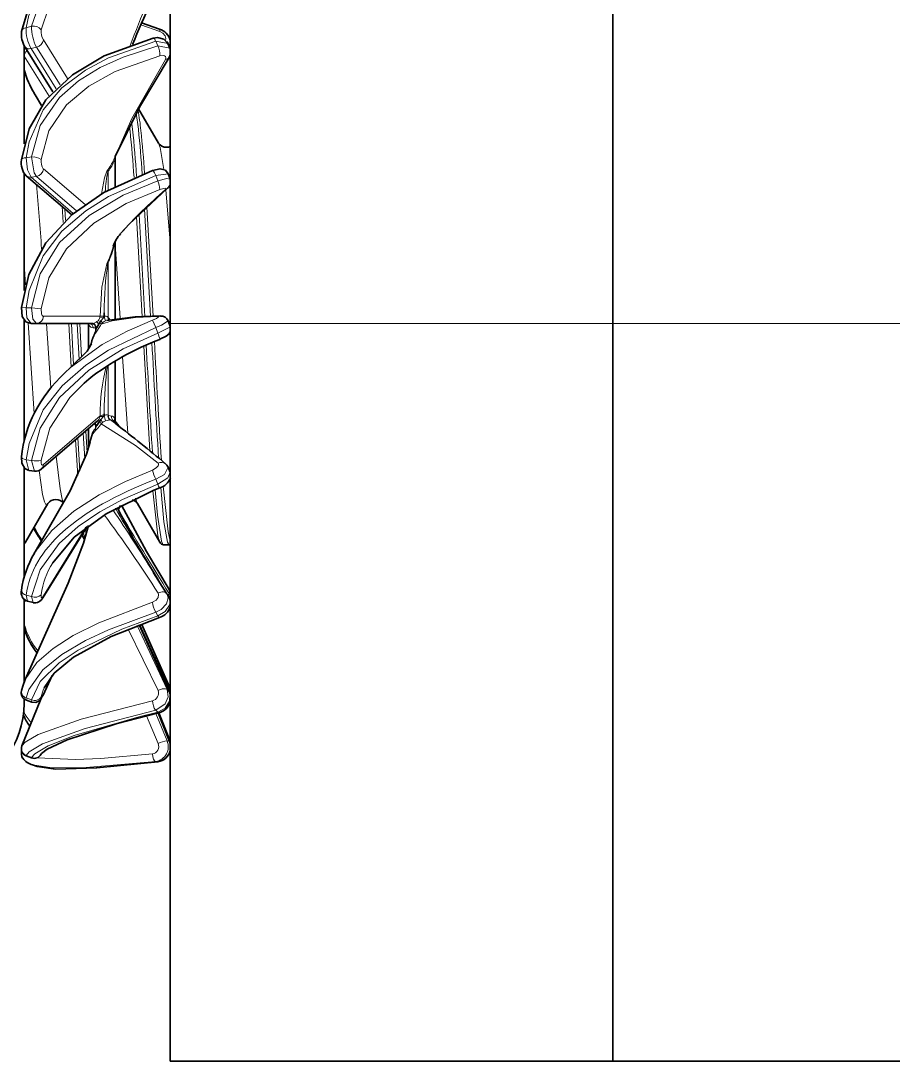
# Model space of a CAD drawing. Extents: x 291 to 834, y 188 to 661.
# Drawn here: x 419.69 to 425.6, y 423.82 to 430.87 of the extents above; entities that cross this region are included whole.
import ezdxf

# ---------------------------------------------------------------- set-up
doc = ezdxf.new("R2010")
doc.units = 0

msp = doc.modelspace()

# ---------------------------------------------------------------- linework, layer by layer
at = {"color": 7, "lineweight": 35}
for p, q in [((420.702, 485.1996), (420.702, 428.8196)), ((423.702, 485.1996), (423.702, 428.8196)), ((423.702, 467.4873), (423.702, 428.8196))]:
    msp.add_line(p, q, dxfattribs=at)
at = {"color": 7, "lineweight": 13, "ltscale": 0.000967825}
msp.add_line((419.7249, 430.8234), (419.7624, 430.8333), dxfattribs=at)
at = {"color": 7, "lineweight": 13, "ltscale": 0.003414}
msp.add_line((420.5025, 430.8437), (420.631, 430.7975), dxfattribs=at)
at = {"color": 7, "lineweight": 35, "ltscale": 0.003206}
msp.add_line((420.5079, 430.8563), (420.6287, 430.8135), dxfattribs=at)
at = {"color": 7, "lineweight": 13, "ltscale": 0.00768}
msp.add_line((419.8422, 430.7401), (420.0045, 430.4793), dxfattribs=at)
at = {"color": 7, "lineweight": 13, "ltscale": 0.000863501}
msp.add_line((420.6172, 430.7006), (420.6032, 430.7322), dxfattribs=at)
at = {"color": 7, "lineweight": 13, "ltscale": 0.002112}
msp.add_line((420.6862, 430.7163), (420.6032, 430.7322), dxfattribs=at)
at = {"color": 7, "lineweight": 35, "ltscale": 0.016637}
msp.add_line((419.7121, 430.0353), (419.7121, 430.7008), dxfattribs=at)
at = {"color": 7, "lineweight": 35, "ltscale": 0.008998}
msp.add_line((419.9061, 430.3883), (419.7161, 430.694), dxfattribs=at)
at = {"color": 7, "lineweight": 13, "ltscale": 0.000960917}
msp.add_line((419.7585, 430.6821), (419.7958, 430.6915), dxfattribs=at)
at = {"color": 7, "lineweight": 13, "ltscale": 0.008003}
msp.add_line((419.9276, 430.4102), (419.7585, 430.6821), dxfattribs=at)
at = {"color": 7, "lineweight": 13, "ltscale": 0.007522}
msp.add_line((419.7958, 430.6915), (419.9547, 430.436), dxfattribs=at)
at = {"color": 7, "lineweight": 13, "ltscale": 0.002105}
msp.add_line((420.6172, 430.7006), (420.6998, 430.6847), dxfattribs=at)
at = {"color": 7, "lineweight": 35, "ltscale": 0.000862543}
msp.add_line((420.6998, 430.6847), (420.6862, 430.7163), dxfattribs=at)
at = {"color": 7, "lineweight": 35, "ltscale": 0.000395698}
msp.add_line((420.702, 430.6971), (420.696, 430.6825), dxfattribs=at)
at = {"color": 7, "lineweight": 13, "ltscale": 0.007965}
msp.add_line((419.8805, 430.3598), (419.7122, 430.6303), dxfattribs=at)
at = {"color": 7, "lineweight": 35, "ltscale": 0.000487408}
msp.add_line((420.6941, 430.6222), (420.702, 430.64), dxfattribs=at)
at = {"color": 7, "lineweight": 35, "ltscale": 0.000257631}
msp.add_line((419.7859, 430.3688), (419.7806, 430.3777), dxfattribs=at)
at = {"color": 7, "lineweight": 35, "ltscale": 0.002151}
msp.add_line((419.7859, 430.3688), (419.8302, 430.2951), dxfattribs=at)
at = {"color": 7, "lineweight": 13, "ltscale": 0.002731}
msp.add_line((420.4857, 430.136), (420.4713, 430.2442), dxfattribs=at)
at = {"color": 7, "lineweight": 35, "ltscale": 0.006714}
msp.add_line((420.4878, 430.2736), (420.6226, 430.0413), dxfattribs=at)
at = {"color": 7, "lineweight": 13, "ltscale": 0.00083723}
msp.add_line((420.429, 430.1267), (420.4252, 430.16), dxfattribs=at)
at = {"color": 7, "lineweight": 13, "ltscale": 0.001308}
msp.add_line((420.4464, 430.136), (420.4402, 430.1879), dxfattribs=at)
at = {"color": 7, "lineweight": 13, "ltscale": 0.000946146}
msp.add_line((419.7249, 429.942), (419.7624, 429.9474), dxfattribs=at)
at = {"color": 7, "lineweight": 13, "ltscale": 0.000253592}
msp.add_line((420.3242, 429.9417), (420.3285, 429.9508), dxfattribs=at)
at = {"color": 7, "lineweight": 13, "ltscale": 0.000325617}
msp.add_line((420.3271, 429.9352), (420.3279, 429.9482), dxfattribs=at)
at = {"color": 7, "lineweight": 35, "ltscale": 8.2908e-05}
msp.add_line((420.3278, 429.9478), (420.3286, 429.951), dxfattribs=at)
at = {"color": 7, "lineweight": 35, "ltscale": 0.005003}
msp.add_line((420.328, 429.9483), (420.328, 429.7482), dxfattribs=at)
at = {"color": 7, "lineweight": 13, "ltscale": 0.000287855}
msp.add_line((420.3252, 429.9238), (420.3271, 429.9352), dxfattribs=at)
at = {"color": 7, "lineweight": 13, "ltscale": 0.004426}
msp.add_line((420.3252, 429.9238), (420.3252, 429.7468), dxfattribs=at)
at = {"color": 7, "lineweight": 35, "ltscale": 0.019843}
msp.add_line((419.7121, 429.0418), (419.7121, 429.8355), dxfattribs=at)
at = {"color": 7, "lineweight": 35, "ltscale": 0.010164}
msp.add_line((420.0338, 429.556), (419.725, 429.8205), dxfattribs=at)
at = {"color": 7, "lineweight": 13, "ltscale": 0.000939914}
msp.add_line((419.7585, 429.8106), (419.7958, 429.8156), dxfattribs=at)
at = {"color": 7, "lineweight": 13, "ltscale": 0.009426}
msp.add_line((420.0449, 429.5653), (419.7585, 429.8106), dxfattribs=at)
at = {"color": 7, "lineweight": 13, "ltscale": 0.008928}
msp.add_line((419.7958, 429.8156), (420.067, 429.5833), dxfattribs=at)
at = {"color": 7, "lineweight": 13, "ltscale": 0.00927}
msp.add_line((419.8422, 429.8669), (420.1242, 429.6262), dxfattribs=at)
at = {"color": 7, "lineweight": 13, "ltscale": 0.000265548}
msp.add_line((420.2802, 429.8505), (420.2785, 429.861), dxfattribs=at)
at = {"color": 7, "lineweight": 13, "ltscale": 0.003185}
msp.add_line((420.2802, 429.7231), (420.2802, 429.8505), dxfattribs=at)
at = {"color": 7, "lineweight": 13, "ltscale": 0.00214}
msp.add_line((420.688, 429.8331), (420.6032, 429.822), dxfattribs=at)
at = {"color": 7, "lineweight": 13, "ltscale": 0.000979231}
msp.add_line((420.6172, 429.7854), (420.6032, 429.822), dxfattribs=at)
at = {"color": 7, "lineweight": 35, "ltscale": 0.000987342}
msp.add_line((420.7018, 429.7961), (420.688, 429.8331), dxfattribs=at)
at = {"color": 7, "lineweight": 13, "ltscale": 0.000424521}
msp.add_line((420.6689, 429.727), (420.6839, 429.7349), dxfattribs=at)
at = {"color": 7, "lineweight": 13, "ltscale": 0.008901}
msp.add_line((420.6729, 429.725), (420.7018, 429.3702), dxfattribs=at)
at = {"color": 7, "lineweight": 13, "ltscale": 0.00269}
msp.add_line((419.9763, 429.5036), (419.9697, 429.611), dxfattribs=at)
at = {"color": 7, "lineweight": 13, "ltscale": 0.00189}
msp.add_line((419.9929, 429.5195), (419.9883, 429.595), dxfattribs=at)
at = {"color": 7, "lineweight": 13, "ltscale": 0.018168}
msp.add_line((420.5684, 428.8678), (420.5278, 429.5934), dxfattribs=at)
at = {"color": 7, "lineweight": 13, "ltscale": 0.018528}
msp.add_line((420.5857, 428.8683), (420.5439, 429.6083), dxfattribs=at)
at = {"color": 7, "lineweight": 13, "ltscale": 0.016944}
msp.add_line((420.5117, 428.8655), (420.4739, 429.5422), dxfattribs=at)
at = {"color": 7, "lineweight": 13, "ltscale": 0.017327}
msp.add_line((420.5291, 428.8663), (420.4906, 429.5583), dxfattribs=at)
at = {"color": 7, "lineweight": 13, "ltscale": 0.000403417}
msp.add_line((420.3252, 429.3555), (420.3271, 429.3716), dxfattribs=at)
at = {"color": 7, "lineweight": 13, "ltscale": 0.012651}
msp.add_line((420.3252, 429.3555), (420.3252, 428.8495), dxfattribs=at)
at = {"color": 7, "lineweight": 13, "ltscale": 0.012554}
msp.add_line((420.3279, 429.3555), (420.3615, 428.8544), dxfattribs=at)
at = {"color": 7, "lineweight": 35, "ltscale": 0.013058}
msp.add_line((420.328, 429.3722), (420.328, 428.8499), dxfattribs=at)
at = {"color": 7, "lineweight": 13, "ltscale": 0.000221916}
msp.add_line((420.2802, 429.2292), (420.2785, 429.2379), dxfattribs=at)
at = {"color": 7, "lineweight": 13, "ltscale": 0.003582}
msp.add_line((419.7121, 429.2234), (419.7217, 429.0804), dxfattribs=at)
at = {"color": 7, "lineweight": 13, "ltscale": 0.009238}
msp.add_line((420.2802, 428.8597), (420.2802, 429.2292), dxfattribs=at)
at = {"color": 7, "lineweight": 13, "ltscale": 0.000788781}
msp.add_line((419.7249, 428.9251), (419.6935, 428.9275), dxfattribs=at)
at = {"color": 7, "lineweight": 13, "ltscale": 0.000936217}
msp.add_line((419.7249, 428.9251), (419.7624, 428.9256), dxfattribs=at)
at = {"color": 7, "lineweight": 13, "ltscale": 0.001623}
msp.add_line((419.8268, 428.918), (419.7624, 428.9256), dxfattribs=at)
at = {"color": 7, "lineweight": 35, "ltscale": 0.000582886}
msp.add_line((420.253, 428.8681), (420.253, 428.8914), dxfattribs=at)
at = {"color": 7, "lineweight": 13, "ltscale": 0.000110637}
msp.add_line((420.2539, 428.8914), (420.2539, 428.8959), dxfattribs=at)
at = {"color": 7, "lineweight": 35, "ltscale": 0.020493}
msp.add_line((419.7121, 428.0229), (419.7121, 428.8427), dxfattribs=at)
at = {"color": 7, "lineweight": 13, "ltscale": 0.015372}
msp.add_line((419.7385, 428.8233), (419.7801, 428.2098), dxfattribs=at)
at = {"color": 7, "lineweight": 35, "ltscale": 0.000931549}
msp.add_line((419.7585, 428.8196), (419.7958, 428.8196), dxfattribs=at)
at = {"color": 7, "lineweight": 35, "ltscale": 0.009522}
msp.add_line((419.7958, 428.8196), (420.1767, 428.8196), dxfattribs=at)
at = {"color": 7, "lineweight": 13, "ltscale": 0.009603}
msp.add_line((419.8422, 428.8675), (420.2263, 428.8691), dxfattribs=at)
at = {"color": 7, "lineweight": 13, "ltscale": 0.010942}
msp.add_line((419.8637, 428.8196), (419.8926, 428.3828), dxfattribs=at)
at = {"color": 7, "lineweight": 13, "ltscale": 0.007387}
msp.add_line((420.0301, 428.5237), (420.0143, 428.8187), dxfattribs=at)
at = {"color": 7, "lineweight": 13, "ltscale": 0.007021}
msp.add_line((420.0466, 428.5383), (420.0316, 428.8187), dxfattribs=at)
at = {"color": 7, "lineweight": 13, "ltscale": 0.006143}
msp.add_line((420.084, 428.5734), (420.071, 428.8187), dxfattribs=at)
at = {"color": 7, "lineweight": 13, "ltscale": 0.005729}
msp.add_line((420.1006, 428.5899), (420.0883, 428.8187), dxfattribs=at)
at = {"color": 7, "lineweight": 35, "ltscale": 0.004365}
msp.add_line((420.148, 428.8196), (420.148, 428.645), dxfattribs=at)
at = {"color": 7, "lineweight": 13, "ltscale": 0.000323819}
msp.add_line((420.1481, 428.8196), (420.1508, 428.8069), dxfattribs=at)
at = {"color": 7, "lineweight": 13, "ltscale": 0.000317538}
msp.add_line((420.1508, 428.8069), (420.1504, 428.8196), dxfattribs=at)
at = {"color": 7, "lineweight": 35, "ltscale": 0.000702497}
msp.add_line((420.2182, 428.8147), (420.2037, 428.7906), dxfattribs=at)
at = {"color": 7, "lineweight": 13, "ltscale": 0.000524881}
msp.add_line((420.2182, 428.8147), (420.2052, 428.8312), dxfattribs=at)
at = {"color": 7, "lineweight": 35, "ltscale": 0.000236686}
msp.add_line((420.2185, 428.8154), (420.2231, 428.8236), dxfattribs=at)
at = {"color": 7, "lineweight": 35, "ltscale": 0.000382836}
msp.add_line((420.2318, 428.8362), (420.2231, 428.8236), dxfattribs=at)
at = {"color": 7, "lineweight": 13, "ltscale": 0.000370349}
msp.add_line((420.2231, 428.8236), (420.234, 428.8136), dxfattribs=at)
at = {"color": 7, "lineweight": 13, "ltscale": 0.000192772}
msp.add_line((420.2263, 428.8691), (420.2254, 428.8615), dxfattribs=at)
at = {"color": 7, "lineweight": 13, "ltscale": 0.000585033}
msp.add_line((420.2484, 428.8569), (420.2254, 428.8615), dxfattribs=at)
at = {"color": 7, "lineweight": 13, "ltscale": 0.00068177}
msp.add_line((420.2536, 428.8681), (420.2263, 428.8691), dxfattribs=at)
at = {"color": 7, "lineweight": 13, "ltscale": 0.000264959}
msp.add_line((420.2282, 428.8047), (420.234, 428.8136), dxfattribs=at)
at = {"color": 7, "lineweight": 35, "ltscale": 0.000662123}
msp.add_line((420.2484, 428.8569), (420.2318, 428.8362), dxfattribs=at)
at = {"color": 7, "lineweight": 13, "ltscale": 0.000418649}
msp.add_line((420.2318, 428.8362), (420.2436, 428.8243), dxfattribs=at)
at = {"color": 7, "lineweight": 13, "ltscale": 0.000359878}
msp.add_line((420.234, 428.8136), (420.2436, 428.8243), dxfattribs=at)
at = {"color": 7, "lineweight": 35, "ltscale": 0.000199747}
msp.add_line((420.2484, 428.8569), (420.2531, 428.8633), dxfattribs=at)
at = {"color": 7, "lineweight": 35, "ltscale": 0.0001091}
msp.add_line((420.253, 428.8638), (420.253, 428.8681), dxfattribs=at)
at = {"color": 7, "lineweight": 13, "ltscale": 0.000733669}
msp.add_line((420.253, 428.8638), (420.2635, 428.8364), dxfattribs=at)
at = {"color": 7, "lineweight": 13, "ltscale": 0.000166191}
msp.add_line((420.2802, 428.8597), (420.2848, 428.8549), dxfattribs=at)
at = {"color": 7, "lineweight": 13, "ltscale": 0.000321719}
msp.add_line((420.2848, 428.8549), (420.2855, 428.842), dxfattribs=at)
at = {"color": 7, "lineweight": 13, "ltscale": 0.000371909}
msp.add_line((420.2848, 428.8549), (420.2949, 428.844), dxfattribs=at)
at = {"color": 7, "lineweight": 13, "ltscale": 0.001393}
msp.add_line((420.6032, 428.7908), (420.5808, 428.8419), dxfattribs=at)
at = {"color": 7, "lineweight": 13, "ltscale": 0.000417403}
msp.add_line((420.6362, 428.8698), (420.6199, 428.8661), dxfattribs=at)
at = {"color": 7, "lineweight": 35, "ltscale": 0.000992991}
msp.add_line((420.7019, 428.7987), (420.6882, 428.836), dxfattribs=at)
at = {"color": 7, "lineweight": 13, "ltscale": 0.075}
for p, q in [((423.702, 428.8196), (420.702, 428.8196)), ((426.702, 428.8196), (423.702, 428.8196))]:
    msp.add_line(p, q, dxfattribs=at)
at = {"color": 7, "lineweight": 35, "ltscale": 0.125}
for p, q in [((420.702, 423.8196), (420.702, 428.8196)), ((423.702, 423.8196), (423.702, 428.8196)), ((423.702, 423.8196), (423.702, 428.8196))]:
    msp.add_line(p, q, dxfattribs=at)
at = {"color": 7, "lineweight": 13, "ltscale": 0.003934}
msp.add_line((420.1508, 428.8069), (420.1508, 428.6496), dxfattribs=at)
at = {"color": 7, "lineweight": 13, "ltscale": 0.000405121}
msp.add_line((420.1959, 428.7898), (420.1797, 428.7898), dxfattribs=at)
at = {"color": 7, "lineweight": 13, "ltscale": 0.000664864}
msp.add_line((420.1959, 428.7651), (420.2037, 428.7905), dxfattribs=at)
at = {"color": 7, "lineweight": 13, "ltscale": 9.99713e-05}
msp.add_line((420.1959, 428.7898), (420.1999, 428.7899), dxfattribs=at)
at = {"color": 7, "lineweight": 13, "ltscale": 0.000616455}
msp.add_line((420.1959, 428.7898), (420.1959, 428.7651), dxfattribs=at)
at = {"color": 7, "lineweight": 13, "ltscale": 0.000308994}
msp.add_line((420.1959, 428.7651), (420.196, 428.7527), dxfattribs=at)
at = {"color": 7, "lineweight": 13, "ltscale": 0.001528}
msp.add_line((420.196, 428.7527), (420.2282, 428.8047), dxfattribs=at)
at = {"color": 7, "lineweight": 13, "ltscale": 9.68332e-05}
for p, q in [((420.2037, 428.7905), (420.1999, 428.7899)), ((420.2037, 428.1279), (420.1999, 428.1285))]:
    msp.add_line(p, q, dxfattribs=at)
at = {"color": 7, "lineweight": 13, "ltscale": 0.000992786}
msp.add_line((420.6172, 428.7537), (420.6032, 428.7908), dxfattribs=at)
at = {"color": 7, "lineweight": 13, "ltscale": 0.017763}
msp.add_line((420.5634, 427.9562), (420.5225, 428.6656), dxfattribs=at)
at = {"color": 7, "lineweight": 13, "ltscale": 0.008476}
msp.add_line((420.2802, 428.5354), (420.2802, 428.1964), dxfattribs=at)
at = {"color": 7, "lineweight": 13, "ltscale": 0.009633}
msp.add_line((420.3252, 428.5632), (420.3252, 428.1779), dxfattribs=at)
at = {"color": 7, "lineweight": 35, "ltscale": 0.009224}
msp.add_line((420.328, 428.5649), (420.328, 428.196), dxfattribs=at)
at = {"color": 7, "lineweight": 13, "ltscale": 0.012998}
msp.add_line((420.3784, 428.5937), (420.4155, 428.0751), dxfattribs=at)
at = {"color": 7, "lineweight": 35, "ltscale": 0.001347}
msp.add_line((420.0267, 428.5206), (419.9869, 428.4843), dxfattribs=at)
at = {"color": 7, "lineweight": 35, "ltscale": 0.00101}
msp.add_line((420.1189, 428.4153), (420.1497, 428.4414), dxfattribs=at)
at = {"color": 7, "lineweight": 13, "ltscale": 0.012673}
msp.add_line((419.8422, 427.8622), (420.2263, 428.193), dxfattribs=at)
at = {"color": 7, "lineweight": 13, "ltscale": 0.000185195}
msp.add_line((420.2263, 428.193), (420.2254, 428.1856), dxfattribs=at)
at = {"color": 7, "lineweight": 35, "ltscale": 0.000655598}
msp.add_line((420.2484, 428.1877), (420.2318, 428.1674), dxfattribs=at)
at = {"color": 7, "lineweight": 35, "ltscale": 0.000195469}
msp.add_line((420.2484, 428.1877), (420.2531, 428.1939), dxfattribs=at)
at = {"color": 7, "lineweight": 35, "ltscale": 0.000201416}
msp.add_line((420.253, 428.2065), (420.253, 428.1985), dxfattribs=at)
at = {"color": 7, "lineweight": 35, "ltscale": 0.000102997}
msp.add_line((420.253, 428.1985), (420.253, 428.1943), dxfattribs=at)
at = {"color": 7, "lineweight": 13, "ltscale": 0.000458578}
msp.add_line((420.2537, 428.2065), (420.2539, 428.2249), dxfattribs=at)
at = {"color": 7, "lineweight": 13, "ltscale": 0.000118612}
msp.add_line((420.2802, 428.1964), (420.2848, 428.1953), dxfattribs=at)
at = {"color": 7, "lineweight": 13, "ltscale": 0.000494362}
msp.add_line((420.2848, 428.1953), (420.3041, 428.1913), dxfattribs=at)
at = {"color": 7, "lineweight": 13, "ltscale": 0.000277472}
msp.add_line((420.3252, 428.1779), (420.318, 428.1863), dxfattribs=at)
at = {"color": 7, "lineweight": 35, "ltscale": 0.000991058}
msp.add_line((420.328, 428.196), (420.328, 428.1563), dxfattribs=at)
at = {"color": 7, "lineweight": 35, "ltscale": 0.012537}
msp.add_line((419.8279, 427.8322), (420.2087, 428.1585), dxfattribs=at)
at = {"color": 7, "lineweight": 13, "ltscale": 0.002763}
msp.add_line((420.1508, 428.1088), (420.1508, 427.9983), dxfattribs=at)
at = {"color": 7, "lineweight": 13, "ltscale": 0.000328537}
msp.add_line((420.1959, 428.1306), (420.1853, 428.1384), dxfattribs=at)
at = {"color": 7, "lineweight": 13, "ltscale": 0.000353383}
msp.add_line((420.1959, 428.1306), (420.1921, 428.1443), dxfattribs=at)
at = {"color": 7, "lineweight": 13, "ltscale": 0.000575256}
msp.add_line((420.1959, 428.1306), (420.1959, 428.1076), dxfattribs=at)
at = {"color": 7, "lineweight": 13, "ltscale": 0.000112961}
msp.add_line((420.1959, 428.1306), (420.1999, 428.1285), dxfattribs=at)
at = {"color": 7, "lineweight": 13, "ltscale": 0.000542227}
msp.add_line((420.1959, 428.1076), (420.2037, 428.1279), dxfattribs=at)
at = {"color": 7, "lineweight": 35, "ltscale": 0.000612081}
msp.add_line((420.2182, 428.1477), (420.2037, 428.1279), dxfattribs=at)
at = {"color": 7, "lineweight": 35, "ltscale": 0.000217625}
msp.add_line((420.2185, 428.1483), (420.2231, 428.1557), dxfattribs=at)
at = {"color": 7, "lineweight": 35, "ltscale": 0.000364842}
msp.add_line((420.2318, 428.1674), (420.2231, 428.1557), dxfattribs=at)
at = {"color": 7, "lineweight": 13, "ltscale": 0.000244788}
msp.add_line((420.2282, 428.1317), (420.234, 428.1396), dxfattribs=at)
at = {"color": 7, "lineweight": 13, "ltscale": 0.000554212}
msp.add_line((420.2318, 428.1674), (420.2436, 428.1486), dxfattribs=at)
at = {"color": 7, "lineweight": 13, "ltscale": 0.00032766}
msp.add_line((420.234, 428.1396), (420.2436, 428.1486), dxfattribs=at)
at = {"color": 7, "lineweight": 13, "ltscale": 0.000818168}
msp.add_line((420.2635, 428.1587), (420.2956, 428.1649), dxfattribs=at)
at = {"color": 7, "lineweight": 13, "ltscale": 4.80712e-05}
msp.add_line((420.2956, 428.1649), (420.2975, 428.1649), dxfattribs=at)
at = {"color": 7, "lineweight": 13, "ltscale": 0.001134}
msp.add_line((420.2975, 428.1649), (420.3339, 428.1378), dxfattribs=at)
at = {"color": 7, "lineweight": 13, "ltscale": 0.000513215}
msp.add_line((420.2975, 428.1649), (420.3177, 428.1609), dxfattribs=at)
at = {"color": 7, "lineweight": 13, "ltscale": 0.001573}
msp.add_line((420.3621, 428.1164), (420.3177, 428.1609), dxfattribs=at)
at = {"color": 7, "lineweight": 13, "ltscale": 0.000154877}
msp.add_line((420.3177, 428.1609), (420.3239, 428.1609), dxfattribs=at)
at = {"color": 7, "lineweight": 13, "ltscale": 0.000119886}
msp.add_line((420.3271, 428.1574), (420.3239, 428.1609), dxfattribs=at)
at = {"color": 7, "lineweight": 13, "ltscale": 0.000537223}
msp.add_line((420.3278, 428.1566), (420.3252, 428.1779), dxfattribs=at)
at = {"color": 7, "lineweight": 13, "ltscale": 0.005597}
msp.add_line((420.0896, 427.8203), (420.0748, 428.0436), dxfattribs=at)
at = {"color": 7, "lineweight": 13, "ltscale": 0.004374}
msp.add_line((420.1234, 427.9011), (420.1122, 428.0757), dxfattribs=at)
at = {"color": 7, "lineweight": 13, "ltscale": 0.003687}
msp.add_line((420.1383, 427.9429), (420.129, 428.0901), dxfattribs=at)
at = {"color": 7, "lineweight": 35, "ltscale": 0.00331}
msp.add_line((420.148, 428.1064), (420.148, 427.974), dxfattribs=at)
at = {"color": 7, "lineweight": 13, "ltscale": 0.000366214}
msp.add_line((420.1959, 428.1076), (420.196, 428.093), dxfattribs=at)
at = {"color": 7, "lineweight": 13, "ltscale": 0.006042}
msp.add_line((420.075, 427.7887), (420.0587, 428.0298), dxfattribs=at)
at = {"color": 7, "lineweight": 13, "ltscale": 0.000493138}
msp.add_line((420.1495, 427.9786), (420.1508, 427.9983), dxfattribs=at)
at = {"color": 7, "lineweight": 35, "ltscale": 0.018459}
msp.add_line((419.7121, 427.102), (419.7121, 427.8404), dxfattribs=at)
at = {"color": 7, "lineweight": 13, "ltscale": 0.000942912}
msp.add_line((419.7249, 427.8955), (419.7624, 427.891), dxfattribs=at)
at = {"color": 7, "lineweight": 13, "ltscale": 0.001866}
msp.add_line((419.7445, 427.8235), (419.7249, 427.8955), dxfattribs=at)
at = {"color": 7, "lineweight": 13, "ltscale": 0.001885}
msp.add_line((419.7624, 427.891), (419.7825, 427.8184), dxfattribs=at)
at = {"color": 7, "lineweight": 35, "ltscale": 0.00090915}
msp.add_line((420.7007, 427.8113), (420.6869, 427.8449), dxfattribs=at)
at = {"color": 7, "lineweight": 35, "ltscale": 0.000940671}
msp.add_line((419.7452, 427.8234), (419.7825, 427.8184), dxfattribs=at)
at = {"color": 7, "lineweight": 13, "ltscale": 0.000902033}
msp.add_line((420.6172, 427.7299), (420.6032, 427.7632), dxfattribs=at)
at = {"color": 7, "lineweight": 35, "ltscale": 0.007571}
for p, q in [((419.7206, 427.3359), (419.8726, 427.5979)), ((420.6319, 427.3359), (420.4799, 427.5979))]:
    msp.add_line(p, q, dxfattribs=at)
at = {"color": 7, "lineweight": 35, "ltscale": 0.000817725}
msp.add_line((420.3484, 427.5561), (420.3648, 427.5844), dxfattribs=at)
at = {"color": 7, "lineweight": 35, "ltscale": 0.014264}
msp.add_line((419.8381, 426.9593), (420.1392, 427.4439), dxfattribs=at)
at = {"color": 7, "lineweight": 13, "ltscale": 0.013687}
msp.add_line((419.8422, 426.9724), (420.1308, 427.4376), dxfattribs=at)
at = {"color": 7, "lineweight": 13, "ltscale": 0.0011}
msp.add_line((420.123, 427.3604), (420.114, 427.4034), dxfattribs=at)
at = {"color": 7, "lineweight": 13, "ltscale": 0.000884413}
msp.add_line((420.1321, 427.3901), (420.1266, 427.425), dxfattribs=at)
at = {"color": 7, "lineweight": 35, "ltscale": 0.000340336}
msp.add_line((419.7206, 427.3359), (419.712, 427.3254), dxfattribs=at)
at = {"color": 7, "lineweight": 35, "ltscale": 0.00090488}
msp.add_line((420.1212, 427.3544), (420.103, 427.3857), dxfattribs=at)
at = {"color": 7, "lineweight": 35, "ltscale": 0.000258286}
msp.add_line((419.7859, 427.2704), (419.7806, 427.2615), dxfattribs=at)
at = {"color": 7, "lineweight": 35, "ltscale": 0.000986481}
msp.add_line((420.6565, 427.3196), (420.696, 427.3196), dxfattribs=at)
at = {"color": 7, "lineweight": 35, "ltscale": 0.000150748}
msp.add_line((420.702, 427.3203), (420.696, 427.3196), dxfattribs=at)
at = {"color": 7, "lineweight": 35, "ltscale": 0.004242}
msp.add_line((420.5892, 427.1301), (420.6798, 426.9866), dxfattribs=at)
at = {"color": 7, "lineweight": 35, "ltscale": 0.000128233}
msp.add_line((420.6824, 426.9822), (420.6798, 426.9866), dxfattribs=at)
at = {"color": 7, "lineweight": 35, "ltscale": 0.000722955}
msp.add_line((420.696, 426.9567), (420.6824, 426.9822), dxfattribs=at)
at = {"color": 7, "lineweight": 13, "ltscale": 0.000431711}
msp.add_line((420.6946, 426.9883), (420.6876, 426.9725), dxfattribs=at)
at = {"color": 7, "lineweight": 35, "ltscale": 0.000486711}
msp.add_line((420.6941, 427.017), (420.702, 426.9992), dxfattribs=at)
at = {"color": 7, "lineweight": 35, "ltscale": 0.008211}
msp.add_line((419.7121, 426.6202), (419.7121, 426.9486), dxfattribs=at)
at = {"color": 7, "lineweight": 13, "ltscale": 0.000390611}
msp.add_line((419.7204, 426.9424), (419.7122, 426.9291), dxfattribs=at)
at = {"color": 7, "lineweight": 13, "ltscale": 0.000962981}
msp.add_line((419.7249, 426.9774), (419.7624, 426.9684), dxfattribs=at)
at = {"color": 7, "lineweight": 13, "ltscale": 0.001047}
msp.add_line((419.7344, 426.9366), (419.7249, 426.9774), dxfattribs=at)
at = {"color": 7, "lineweight": 35, "ltscale": 0.000961656}
msp.add_line((419.7344, 426.9366), (419.7717, 426.9272), dxfattribs=at)
at = {"color": 7, "lineweight": 13, "ltscale": 0.001056}
msp.add_line((419.7624, 426.9684), (419.7717, 426.9272), dxfattribs=at)
at = {"color": 7, "lineweight": 13, "ltscale": 0.000343624}
msp.add_line((419.8422, 426.9724), (419.8381, 426.9593), dxfattribs=at)
at = {"color": 7, "lineweight": 35, "ltscale": 0.000396406}
msp.add_line((420.702, 426.942), (420.696, 426.9567), dxfattribs=at)
at = {"color": 7, "lineweight": 13, "ltscale": 0.000724587}
msp.add_line((420.6172, 426.8375), (420.6032, 426.8629), dxfattribs=at)
at = {"color": 7, "lineweight": 13, "ltscale": 0.011962}
msp.add_line((420.4774, 426.7714), (420.6807, 426.3382), dxfattribs=at)
at = {"color": 7, "lineweight": 13, "ltscale": 0.012428}
msp.add_line((420.6946, 426.3232), (420.4892, 426.7758), dxfattribs=at)
at = {"color": 7, "lineweight": 35, "ltscale": 0.012516}
msp.add_line((420.4919, 426.7768), (420.6968, 426.32), dxfattribs=at)
at = {"color": 7, "lineweight": 13, "ltscale": 0.011984}
msp.add_line((420.6946, 426.3421), (420.4961, 426.7784), dxfattribs=at)
at = {"color": 7, "lineweight": 35, "ltscale": 0.011646}
msp.add_line((420.5079, 426.7828), (420.6968, 426.357), dxfattribs=at)
at = {"color": 7, "lineweight": 13, "ltscale": 0.011573}
msp.add_line((420.4178, 426.748), (420.6199, 426.3315), dxfattribs=at)
at = {"color": 7, "lineweight": 35, "ltscale": 0.00575}
msp.add_line((419.7121, 426.3902), (419.7121, 426.6202), dxfattribs=at)
at = {"color": 7, "lineweight": 35, "ltscale": 0.003623}
msp.add_line((419.841, 426.3011), (419.9017, 426.4327), dxfattribs=at)
at = {"color": 7, "lineweight": 13, "ltscale": 0.003449}
msp.add_line((419.8422, 426.3054), (419.9, 426.4307), dxfattribs=at)
at = {"color": 7, "lineweight": 35, "ltscale": 0.000948311}
msp.add_line((419.7041, 426.3672), (419.6942, 426.3306), dxfattribs=at)
at = {"color": 7, "lineweight": 35, "ltscale": 0.001059}
msp.add_line((419.7192, 426.4068), (419.7041, 426.3672), dxfattribs=at)
at = {"color": 7, "lineweight": 35, "ltscale": 0.000366129}
msp.add_line((420.6968, 426.357), (420.7018, 426.3433), dxfattribs=at)
at = {"color": 7, "lineweight": 13, "ltscale": 0.000986523}
msp.add_line((419.7249, 426.2815), (419.7624, 426.269), dxfattribs=at)
at = {"color": 7, "lineweight": 13, "ltscale": 0.000512355}
msp.add_line((420.6946, 426.3232), (420.6807, 426.3382), dxfattribs=at)
at = {"color": 7, "lineweight": 13, "ltscale": 0.000215927}
msp.add_line((420.6946, 426.3421), (420.69, 426.3348), dxfattribs=at)
at = {"color": 7, "lineweight": 35, "ltscale": 0.000372846}
msp.add_line((420.7018, 426.3059), (420.6968, 426.32), dxfattribs=at)
at = {"color": 7, "lineweight": 35, "ltscale": 0.008546}
msp.add_line((419.697, 425.9569), (419.8254, 426.2737), dxfattribs=at)
at = {"color": 7, "lineweight": 35, "ltscale": 0.000727844}
msp.add_line((419.7121, 426.2441), (419.7121, 426.2733), dxfattribs=at)
at = {"color": 7, "lineweight": 35, "ltscale": 0.000986299}
msp.add_line((419.7274, 426.2652), (419.7647, 426.2525), dxfattribs=at)
at = {"color": 7, "lineweight": 13, "ltscale": 0.005108}
msp.add_line((420.541, 426.1603), (420.6199, 425.9719), dxfattribs=at)
at = {"color": 7, "lineweight": 13, "ltscale": 0.000502321}
msp.add_line((420.6172, 426.1842), (420.6032, 426.1987), dxfattribs=at)
at = {"color": 7, "lineweight": 13, "ltscale": 0.005026}
msp.add_line((420.6044, 426.1766), (420.6807, 425.9906), dxfattribs=at)
at = {"color": 7, "lineweight": 13, "ltscale": 0.005148}
msp.add_line((420.6946, 425.9883), (420.6179, 426.1794), dxfattribs=at)
at = {"color": 7, "lineweight": 13, "ltscale": 0.004987}
msp.add_line((420.6946, 425.9948), (420.6203, 426.1799), dxfattribs=at)
at = {"color": 7, "lineweight": 35, "ltscale": 0.005201}
msp.add_line((420.6208, 426.1801), (420.6977, 425.9868), dxfattribs=at)
at = {"color": 7, "lineweight": 35, "ltscale": 0.00489}
msp.add_line((420.6256, 426.1814), (420.6978, 425.9996), dxfattribs=at)
at = {"color": 7, "lineweight": 13, "ltscale": 0.000141985}
msp.add_line((420.6978, 425.9996), (420.6946, 425.9948), dxfattribs=at)
at = {"color": 7, "lineweight": 35, "ltscale": 0.000346957}
msp.add_line((420.702, 425.9864), (420.6978, 425.9996), dxfattribs=at)
at = {"color": 7, "lineweight": 13, "ltscale": 3.21885e-05}
msp.add_line((419.6963, 425.9548), (419.6969, 425.9559), dxfattribs=at)
at = {"color": 7, "lineweight": 13, "ltscale": 0.000352825}
msp.add_line((420.6946, 425.9883), (420.6807, 425.9906), dxfattribs=at)
at = {"color": 7, "lineweight": 13, "ltscale": 8.63336e-05}
msp.add_line((420.6977, 425.9868), (420.6946, 425.9883), dxfattribs=at)
at = {"color": 7, "lineweight": 35, "ltscale": 0.000350096}
msp.add_line((420.702, 425.9734), (420.6977, 425.9868), dxfattribs=at)
at = {"color": 7, "lineweight": 13, "ltscale": 6.04602e-05}
msp.add_line((419.7245, 425.8893), (419.7249, 425.8917), dxfattribs=at)
at = {"color": 7, "lineweight": 35, "ltscale": 0.001002}
msp.add_line((419.7245, 425.8893), (419.7619, 425.8749), dxfattribs=at)
at = {"color": 7, "lineweight": 13, "ltscale": 0.001003}
msp.add_line((419.7249, 425.8917), (419.7624, 425.8773), dxfattribs=at)
at = {"color": 7, "lineweight": 13, "ltscale": 6.29922e-05}
msp.add_line((419.7624, 425.8773), (419.7619, 425.8749), dxfattribs=at)
at = {"color": 7, "lineweight": 35, "ltscale": 0.000807989}
msp.add_line((419.769, 425.8279), (419.7997, 425.8177), dxfattribs=at)
at = {"color": 7, "lineweight": 13, "ltscale": 0.000352029}
msp.add_line((420.6172, 425.8488), (420.6032, 425.8505), dxfattribs=at)
at = {"color": 7, "lineweight": 35, "ltscale": 0.075}
for p, q in [((423.702, 423.8196), (420.702, 423.8196)), ((426.702, 423.8196), (423.702, 423.8196))]:
    msp.add_line(p, q, dxfattribs=at)
at = {"color": 7, "lineweight": 35}
for points in [[(420.5911, 431.4206), (420.2606, 431.3444), (420.0451, 431.255), (419.864, 431.1269), (419.7467, 430.9708), (419.6936, 430.7982)], [(420.5856, 430.7523), (420.2545, 430.6318), (420.039, 430.5049), (419.8594, 430.3347), (419.7449, 430.1383), (419.6935, 429.9289)], [(420.6862, 430.7163), (420.6591, 430.7464), (420.6163, 430.7568), (420.5856, 430.7523)], [(420.3285, 429.9508), (420.4943, 430.2849), (420.6941, 430.6222)], [(420.582, 429.8566), (420.2511, 429.7069), (420.0363, 429.5581), (419.8578, 429.3663), (419.7444, 429.1517), (419.6935, 428.9275)], [(420.688, 429.8331), (420.6697, 429.8571), (420.6335, 429.8678), (420.582, 429.8566)], [(420.6839, 429.7349), (420.423, 429.4915), (420.3648, 429.4276)], [(419.7585, 428.8196), (419.7239, 428.8312), (419.6992, 428.8667), (419.6935, 428.9275)], [(420.2694, 428.8382), (420.4649, 428.8631), (420.6362, 428.8698)], [(420.6313, 428.712), (420.6745, 428.7325), (420.6943, 428.7499), (420.7019, 428.7638)], [(420.0267, 428.5206), (420.138, 428.6321), (420.1646, 428.6736), (420.1674, 428.6818)], [(419.7859, 427.2704), (420.0239, 427.6859), (420.1347, 427.9326), (420.1583, 428.015)], [(419.7445, 427.8235), (419.7161, 427.8366), (419.6953, 427.8726), (419.6935, 427.9142)], [(419.9058, 427.198), (420.0497, 427.3699), (420.2668, 427.5293), (420.5899, 427.6883), (420.6311, 427.7048)], [(420.3416, 427.572), (420.4552, 427.3542), (420.6193, 427.0818)], [(420.3709, 427.5876), (420.5408, 427.2738), (420.6941, 427.017)], [(419.7192, 426.4068), (420.0089, 427.0587), (420.1135, 427.331), (420.1483, 427.4507)], [(419.8465, 426.3487), (419.9156, 426.4483), (420.046, 426.5577), (420.3025, 426.6987), (420.6287, 426.8257)], [(419.8412, 426.3016), (419.8179, 426.265), (419.7908, 426.2507), (419.7647, 426.2525)], [(419.8244, 425.8985), (419.8295, 425.905), (419.8679, 425.9339), (420.0023, 425.9977), (420.3364, 426.1062), (420.6246, 426.181)], [(419.7997, 425.8177), (419.9244, 425.7995), (420.2043, 425.8078), (420.6187, 425.8488)]]:
    msp.add_lwpolyline(points, dxfattribs=at)
at = {"color": 7, "lineweight": 13}
for points in [[(420.6032, 431.4117), (420.2831, 431.3399), (420.127, 431.282), (419.9671, 431.1935), (419.8387, 431.0783), (419.744, 430.9078), (419.7249, 430.8234)], [(419.7624, 430.8333), (419.8211, 431.0018), (419.9513, 431.1485), (420.0807, 431.2314), (420.2273, 431.2949), (420.3805, 431.3415), (420.6172, 431.389)], [(419.8268, 430.8094), (419.8798, 430.9629), (419.9976, 431.0953), (420.1515, 431.188), (420.2687, 431.235), (420.5141, 431.2996), (420.631, 431.32)], [(420.631, 430.7975), (420.6521, 430.7858), (420.6668, 430.769), (420.6725, 430.7505), (420.6689, 430.7361)], [(420.6032, 430.7322), (420.2827, 430.6184), (420.1282, 430.536), (419.9677, 430.4149), (419.8405, 430.2659), (419.7449, 430.0504), (419.7249, 429.942)], [(419.7624, 429.9474), (419.8213, 430.1595), (419.9518, 430.351), (420.0803, 430.4628), (420.2276, 430.5533), (420.3834, 430.6241), (420.6172, 430.7006)], [(419.8268, 429.9307), (419.8799, 430.1249), (419.9979, 430.3), (420.1504, 430.4279), (420.329, 430.5265), (420.631, 430.6331)], [(420.6689, 430.6084), (420.4418, 430.2071), (420.3285, 429.9508)], [(420.631, 430.6331), (420.6534, 430.6354), (420.6623, 430.6334), (420.6703, 430.6273), (420.6724, 430.6186), (420.6689, 430.6083)], [(420.6226, 430.0413), (420.6335, 430.0112), (420.6581, 429.8632)], [(419.7585, 429.8106), (419.7333, 429.8599), (419.7249, 429.942)], [(419.7624, 429.9474), (419.7794, 429.8401), (419.7958, 429.8156)], [(420.6032, 429.822), (420.2825, 429.6799), (420.1289, 429.583), (419.9682, 429.444), (419.8412, 429.2784), (419.7452, 429.0431), (419.7249, 428.9251)], [(420.2367, 429.6985), (420.2571, 429.8069), (420.2727, 429.851), (420.2785, 429.861)], [(420.6172, 429.7854), (420.6789, 429.8006), (420.7018, 429.7961)], [(419.7624, 428.9256), (419.8212, 429.1552), (419.9515, 429.368), (420.1514, 429.5514), (420.3839, 429.6886), (420.6172, 429.7854)], [(420.631, 429.7274), (420.6577, 429.7347), (420.667, 429.7353), (420.6709, 429.7345), (420.672, 429.7337), (420.6725, 429.7321), (420.6719, 429.7306), (420.6689, 429.727)], [(419.8268, 428.918), (419.8798, 429.1292), (419.9976, 429.3256), (420.1837, 429.4998), (420.4036, 429.6319), (420.631, 429.7274)], [(420.2263, 428.8691), (420.2393, 429.0656), (420.2732, 429.2242), (420.2785, 429.2379)], [(419.7585, 428.8196), (419.7307, 428.8567), (419.7249, 428.9251)], [(419.7624, 428.9256), (419.7704, 428.849), (419.7958, 428.8196)], [(419.8268, 428.918), (419.8289, 428.8842), (419.834, 428.8726), (419.8393, 428.868), (419.8422, 428.8675)], [(420.5808, 428.8419), (420.4097, 428.7667), (420.2412, 428.6758), (420.0267, 428.5206)], [(420.234, 428.8136), (420.3091, 428.838), (420.4664, 428.8585), (420.6199, 428.8661)], [(420.6199, 428.8661), (420.6223, 428.866), (420.6236, 428.8654), (420.6235, 428.8639), (420.6206, 428.8612), (420.6078, 428.8538), (420.5808, 428.8419)], [(420.6882, 428.836), (420.643, 428.8075), (420.6032, 428.7908)], [(420.6032, 428.7908), (420.2825, 428.6378), (420.1288, 428.5374), (419.9684, 428.3975), (419.8409, 428.2336), (419.7449, 428.0064), (419.7249, 427.8955)], [(419.7624, 427.891), (419.8209, 428.11), (419.9507, 428.318), (420.1504, 428.5036), (420.382, 428.6471), (420.6172, 428.7537)], [(420.6172, 428.7537), (420.7, 428.7947), (420.7019, 428.7987)], [(419.8268, 427.8935), (419.8855, 428.1096), (420.0202, 428.3172), (420.1189, 428.4153)], [(420.234, 428.1396), (420.466, 427.9917), (420.6199, 427.8715)], [(420.1959, 428.1076), (420.1855, 428.098), (420.1716, 428.0757), (420.1508, 427.9983)], [(420.196, 428.093), (420.1774, 428.0716), (420.1583, 428.015)], [(419.9292, 427.9189), (419.955, 427.6993), (419.9688, 427.6286), (419.9783, 427.6009)], [(420.5808, 427.8259), (420.3992, 427.749), (420.2196, 427.657), (420.0483, 427.5461), (419.8998, 427.4168), (419.7859, 427.2704)], [(419.8268, 427.8935), (419.8271, 427.8717), (419.8297, 427.8641), (419.8324, 427.8607), (419.8367, 427.8595), (419.8395, 427.8604), (419.8422, 427.8622)], [(420.6199, 427.8715), (420.6234, 427.8664), (420.6234, 427.8601), (420.6203, 427.8535), (420.6069, 427.8401), (420.5808, 427.8259)], [(420.6869, 427.8449), (420.6619, 427.7965), (420.6032, 427.7632)], [(419.8139, 427.8232), (419.8369, 427.6593), (419.8491, 427.611), (419.8556, 427.5967), (419.8589, 427.5926), (419.8621, 427.5905), (419.8637, 427.5902)], [(420.6172, 427.7299), (420.6854, 427.7722), (420.7007, 427.8113)], [(419.7624, 426.9684), (419.8206, 427.1504), (419.9494, 427.3283), (420.0779, 427.4426), (420.2241, 427.5416), (420.3783, 427.6255), (420.6172, 427.7299)], [(420.6319, 427.3359), (420.6274, 427.3459), (420.6186, 427.3794), (420.5831, 427.6855)], [(420.6565, 427.3196), (420.6549, 427.3199), (420.6518, 427.3223), (420.6487, 427.327), (420.6424, 427.3432), (420.6151, 427.5188), (420.5992, 427.6921)], [(420.696, 427.3196), (420.6946, 427.3198), (420.6918, 427.3216), (420.6891, 427.3251), (420.6836, 427.3376), (420.6594, 427.4748), (420.6374, 427.7074)], [(420.702, 427.3446), (420.6874, 427.4076), (420.6546, 427.7162)], [(419.8268, 426.9806), (419.8266, 426.9672), (419.828, 426.9633), (419.8291, 426.9622), (419.8304, 426.9617), (419.8325, 426.962), (419.8372, 426.9656), (419.8422, 426.9724)], [(420.6199, 426.9912), (420.6234, 426.9822), (420.6203, 426.9627), (420.6068, 426.945), (420.5808, 426.9299)], [(420.6807, 426.985), (420.6882, 426.9603), (420.6766, 426.9192), (420.64, 426.8812), (420.6032, 426.8629)], [(420.5808, 426.9299), (420.2183, 426.7911), (420.0438, 426.7041), (419.9073, 426.6172), (419.7973, 426.5207), (419.7192, 426.4068)], [(420.6172, 426.8375), (420.6684, 426.8673), (420.6976, 426.909), (420.7018, 426.9366), (420.6946, 426.9592)], [(420.6032, 426.8629), (420.2834, 426.7428), (420.127, 426.6695), (419.9679, 426.5767), (419.8375, 426.4715), (419.743, 426.3384), (419.7249, 426.2815)], [(419.7624, 426.269), (419.8203, 426.3924), (419.9481, 426.519), (420.0775, 426.6053), (420.3739, 426.748), (420.6172, 426.8375)], [(419.8268, 426.2895), (419.8262, 426.2846), (419.8264, 426.2831), (419.8272, 426.2821), (419.8289, 426.283), (419.8341, 426.2898), (419.8422, 426.3054)], [(420.6807, 426.3382), (420.6873, 426.2891), (420.6667, 426.2408), (420.6032, 426.1987)], [(420.6172, 426.1842), (420.6683, 426.2126), (420.6974, 426.2592), (420.6994, 426.3096), (420.6946, 426.3232)], [(420.5808, 426.2617), (420.0972, 426.1367), (419.8056, 426.034), (419.7175, 425.9806), (419.6969, 425.9559)], [(420.6032, 426.1987), (420.1259, 426.0733), (419.8358, 425.9699), (419.7461, 425.9163), (419.7249, 425.8917)], [(419.7624, 425.8773), (419.7839, 425.9019), (419.8742, 425.9565), (420.0513, 426.0265), (420.4879, 426.1523), (420.6172, 426.1842)], [(420.5808, 425.9021), (420.2319, 425.8706), (420.0604, 425.8631), (419.7989, 425.8756)], [(420.6032, 425.8505), (420.1055, 425.8081), (419.8862, 425.809), (419.769, 425.8279)], [(419.7997, 425.8177), (419.9525, 425.7994), (420.126, 425.8033), (420.6172, 425.8488)]]:
    msp.add_lwpolyline(points, dxfattribs=at)
at = {"color": 7, "lineweight": 35}
for centre, radius, start, end in [((438.6964, 423.0364), 19.7981, 155.38716, 157.19749), ((419.8682, 430.7814), 0.1755, 174.49553, 209.8714), ((420.5954, 430.7061), 0.1122, 17.42646, 72.72887), ((420.3682, 430.7248), 0.6823, 195.9451, 210.57497), ((420.6752, 430.0761), 0.0632, 213.52554, 270.91799), ((420.6763, 430.0792), 0.0663, 269.96768, 292.81277), ((419.8244, 429.9063), 0.1321, 170.38212, 221.3961), ((420.6491, 429.778), 0.0553, 308.94669, 343.9832), ((420.5515, 429.2637), 0.2483, 138.7153, 161.6327), ((420.6389, 428.8169), 0.0528, 21.14956, 92.95168), ((421.2786, 426.9845), 1.8439, 110.53937, 127.76948), ((420.6338, 428.3862), 0.3826, 216.50701, 225.21023), ((414.8296, 420.9474), 9.0555, 49.84382, 52.56589), ((419.7895, 427.8767), 0.0588, 263.18458, 310.78818), ((420.6307, 427.8219), 0.0607, 22.31948, 50.39558), ((420.5974, 427.815), 0.1146, 286.98812, 336.58425), ((419.9252, 427.563), 0.0632, 89.08201, 146.47444), ((419.9269, 427.5623), 0.0639, 36.77582, 90.62467), ((420.4284, 427.5645), 0.0614, 33.00729, 75.41923), ((420.4542, 427.7886), 0.766, 207.72502, 215.45592), ((420.6582, 427.3485), 0.0291, 205.47284, 266.59063), ((420.3506, 426.9224), 0.6631, 149.25301, 172.26121), ((419.7538, 426.9947), 0.0617, 164.19603, 251.55875), ((419.7835, 426.9861), 0.0604, 258.71214, 333.84498), ((420.5951, 426.9333), 0.1126, 287.33963, 342.05897), ((420.2252, 426.9095), 0.5358, 196.76274, 217.42404), ((419.7459, 426.3154), 0.0536, 163.56646, 249.70069), ((419.1121, 426.2441), 0.6, 283.03902, 0), ((420.5988, 426.2845), 0.1067, 284.01341, 345.28363), ((419.9688, 426.2679), 0.2815, 201.4475, 219.25712), ((419.7553, 425.906), 0.0628, 164.64191, 210.99325), ((419.7431, 425.9362), 0.0504, 157.2134, 248.3764), ((420.6058, 425.9466), 0.0987, 277.49645, 346.64887), ((419.8017, 425.9502), 0.1264, 218.00285, 255.03576), ((419.7797, 425.9223), 0.0507, 249.48143, 331.93015)]:
    msp.add_arc(centre, radius, start, end, dxfattribs=at)
at = {"color": 7, "lineweight": 13}
for centre, radius, start, end in [((431.5007, 426.3905), 11.8815, 155.73208, 158.71406), ((419.7263, 430.7882), 0.0347, 92.34786, 163.06552), ((420.0058, 430.8156), 0.2813, 178.40916, 208.36828), ((420.0423, 430.8245), 0.2804, 178.21652, 208.35576), ((419.7764, 430.7692), 0.0652, 38.52076, 102.33394), ((419.9504, 430.8007), 0.1241, 175.97417, 209.25344), ((420.614, 430.8043), 0.0177, 337.92509, 31.90826), ((419.783, 430.7513), 0.0608, 282.07613, 349.25562), ((420.5746, 430.7271), 0.0282, 10.2602, 66.34887), ((420.6501, 430.6905), 0.0479, 359.10339, 53.61671), ((419.7613, 430.6283), 0.0494, 126.11155, 177.62946), ((419.7447, 430.7175), 0.0375, 219.37276, 291.32013), ((420.4839, 430.637), 0.1475, 358.46661, 25.51626), ((420.6684, 430.6397), 0.0312, 270.85973, 325.69906), ((420.3422, 430.7093), 0.6521, 194.93211, 210.56567), ((419.0471, 429.9861), 1.4626, 5.55118, 10.98228), ((411.9198, 429.2381), 8.5556, 3.81717, 5.96172), ((411.8459, 429.2429), 8.6468, 3.79285, 5.92796), ((412.1265, 429.2651), 8.4045, 3.85584, 5.94718), ((412.481, 429.2829), 8.0664, 3.93682, 6.01114), ((419.772, 429.8451), 0.1024, 57.35253, 95.37007), ((419.9846, 430.0789), 0.3661, 323.44496, 337.99353), ((420.3482, 429.9341), 0.0252, 162.48453, 204.00437), ((419.9139, 429.9163), 0.0878, 170.55981, 214.5238), ((420.0323, 430.0518), 0.3194, 320.91653, 336.40273), ((419.7521, 429.8511), 0.0409, 230.36731, 279.00426), ((419.7867, 429.8704), 0.0556, 279.39005, 356.46641), ((421.1497, 429.6601), 0.8904, 167.65033, 176.62211), ((404.2324, 428.2752), 15.6328, 3.85066, 5.4544), ((420.4823, 429.7197), 0.1495, 2.97778, 25.97202), ((422.8091, 427.2341), 3.2848, 130.64633, 138.09406), ((419.4267, 429.6016), 0.9263, 336.87974, 343.72011), ((419.4271, 429.6029), 0.9314, 336.34281, 344.60237), ((422.3509, 428.9058), 2.0964, 171.12457, 180.27018), ((419.7938, 428.8674), 0.0481, 272.41672, 0.03356), ((420.1508, 428.7911), 0.0287, 357.28961, 86.59582), ((420.167, 428.7911), 0.0287, 357.28327, 86.59528), ((420.1701, 428.8749), 0.0559, 276.80857, 308.79092), ((420.1722, 428.7931), 0.0273, 353.28818, 80.47175), ((420.1768, 428.8723), 0.0498, 304.64268, 347.48398), ((420.2841, 428.7797), 0.0603, 110.02253, 132.26234), ((420.2654, 428.8525), 0.0164, 26.09423, 137.84009), ((420.3047, 428.8551), 0.0249, 169.51181, 212.78608), ((420.1828, 428.827), 0.0376, 212.15898, 265.24635), ((420.4524, 428.6176), 0.2961, 150.10612, 171.08117), ((420.4003, 428.6301), 0.2384, 149.03537, 167.48762), ((420.4377, 428.6663), 0.1991, 13.31598, 25.95068), ((482.8074, 431.866), 62.3498, 182.935255, 183.608739), ((480.7256, 431.7513), 60.2255, 182.913658, 183.659542), ((478.1912, 431.6326), 57.671, 182.91762, 183.719211), ((422.6121, 428.2146), 2.3579, 172.24378, 179.74889), ((421.612, 428.197), 1.3851, 166.20244, 180.16863), ((420.1761, 428.1976), 0.0509, 304.8599, 346.36547), ((420.2397, 428.1482), 0.0403, 77.5385, 110.78525), ((420.2489, 428.1471), 0.0514, 84.84354, 116.2431), ((420.0975, 428.1278), 0.169, 10.53516, 23.15491), ((420.2684, 428.1798), 0.0206, 54.60466, 136.80481), ((420.3095, 428.1911), 0.0298, 169.75181, 241.97992), ((420.313, 428.1891), 0.0288, 167.67296, 237.37464), ((420.3345, 428.1865), 0.0307, 170.96204, 236.61255), ((420.3032, 428.1671), 0.0242, 52.38559, 87.80005), ((420.1751, 428.1295), 0.0248, 357.81922, 40.94187), ((420.0103, 428.2766), 0.2615, 315.32991, 326.39761), ((420.2029, 428.1396), 0.0168, 27.72714, 81.72334), ((420.1994, 428.1273), 0.0369, 19.64515, 50.08796), ((420.279, 428.1035), 0.0574, 105.67398, 128.12328), ((420.3464, 428.1694), 0.0228, 158.07428, 211.96118), ((419.7929, 427.9918), 0.1048, 253.12207, 289.02688), ((419.8014, 427.8631), 0.0407, 310.64941, 358.74701), ((420.9864, 427.9372), 0.4208, 195.34251, 204.42845), ((420.6429, 427.8339), 0.0439, 52.66015, 121.44654), ((420.6948, 427.754), 0.0809, 197.2233, 217.63402), ((420.6182, 427.6649), 0.1538, 191.23541, 205.85173), ((419.8608, 427.6021), 0.0124, 283.65804, 340.08421), ((407.5222, 418.9801), 15.4001, 31.95193, 33.84131), ((430.7343, 433.4357), 11.9443, 209.43147, 211.90496), ((456.162, 448.9888), 41.7367, 210.89397, 211.81146), ((414.0194, 422.8426), 7.7954, 32.15111, 36.8881), ((420.4651, 427.7943), 0.7721, 207.45096, 215.13234), ((419.7109, 427.3394), 0.0103, 283.74382, 340.2206), ((420.3912, 426.8982), 0.5704, 148.30433, 171.69832), ((419.7304, 427.0157), 0.0378, 186.15405, 261.8541), ((419.7868, 427.024), 0.06, 246.28971, 312.68932), ((420.6666, 427.0023), 0.0312, 333.23278, 28.07074), ((420.6647, 426.9657), 0.0371, 342.27832, 36.95404), ((419.7396, 426.9309), 0.0275, 148.85899, 183.84214), ((420.7909, 426.963), 0.2128, 188.95186, 208.06297), ((420.2199, 426.9237), 0.5272, 195.61683, 218.25031), ((420.636, 426.8429), 0.0191, 196.00736, 247.23276), ((420.1015, 426.2308), 0.2809, 155.18779, 167.93711), ((420.6817, 426.3519), 0.0161, 322.98876, 18.71604), ((419.7369, 426.3236), 0.0432, 159.49916, 254.15795), ((419.7419, 426.2746), 0.0178, 157.87758, 212.81063), ((419.7839, 426.3153), 0.0506, 244.97474, 329.00191), ((420.5704, 426.3143), 0.0531, 281.13913, 19.19643), ((420.6247, 426.3091), 0.0772, 356.78946, 25.27365), ((419.7797, 426.2619), 0.0182, 157.54656, 212.13228), ((420.7057, 426.2689), 0.1249, 183.26006, 214.3872), ((419.9518, 426.2908), 0.2624, 202.65423, 222.99005), ((420.6241, 426.1894), 0.00853, 216.86757, 273.6408), ((419.7432, 425.938), 0.0497, 158.86978, 248.44335), ((420.5734, 425.9518), 0.0505, 278.43629, 23.31864), ((420.5865, 425.9504), 0.102, 279.49261, 23.10003), ((420.6002, 425.9487), 0.102, 279.65931, 22.72845), ((420.7047, 425.8131), 0.1796, 97.7168, 118.11697), ((419.7423, 425.9005), 0.0489, 158.189, 215.00899), ((419.7817, 425.9225), 0.049, 246.82706, 337.28524)]:
    msp.add_arc(centre, radius, start, end, dxfattribs=at)
for centre, major_axis, ratio, start_param, end_param in [((419.7432, 429.9235), (0.0497, -0.0055), 0.358107, 1.986266, 3.141493), ((420.5989, 429.8096), (0.0169, -0.0471), 0.167381, 1.777106, 3.345199), ((419.7432, 427.9088), (0.0497, -0.0054), 0.322233, 3.141593, 4.371235), ((502.9369, 410.3012), (83.2057, -16.7133), 0.082829, 3.012378, 3.14693), ((420.6375, 426.96), (0.0423, 0.0266), 0.717317, 6.233419, 7.817825), ((420.6375, 426.314), (0.0453, 0.0211), 0.472412, 0.158529, 1.742935), ((420.5989, 425.9002), (0.0057, -0.0497), 0.357597, 4.632693, 6.200787)]:
    msp.add_ellipse(centre, major_axis=major_axis, ratio=ratio, start_param=start_param, end_param=end_param, dxfattribs=at)
at = {"color": 7, "lineweight": 35}
msp.add_ellipse((437.8728, 421.9004), major_axis=(18.1376, -6.2025), ratio=0.211203, start_param=3.032128, end_param=3.189044, dxfattribs=at)

doc.saveas('drawing.dxf')
